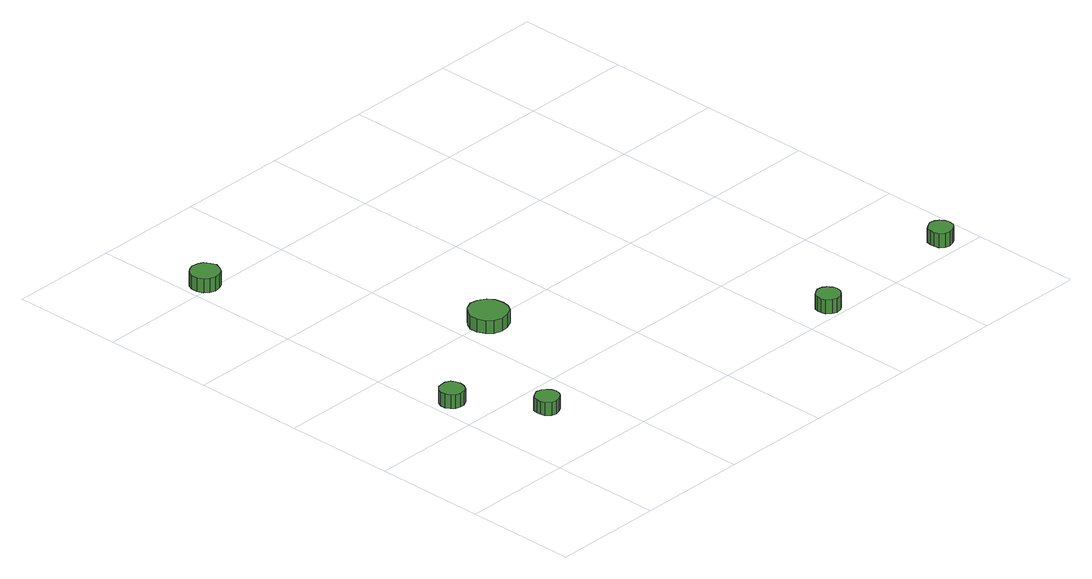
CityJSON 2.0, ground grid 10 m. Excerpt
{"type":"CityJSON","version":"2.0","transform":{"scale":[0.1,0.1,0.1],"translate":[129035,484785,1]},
"CityObjects":{
"tree1":{"type":"SolitaryVegetationObject","attributes":{"function":"something"},"geometry":[{"type":"MultiSurface","lod":"1","boundaries":[[[0,1,2,3,4,5,6,7,8,9,10,11,12,13,14]],[[15,16,17,18,19,20,21,22,23,24,25,26,27,28,29]],[[0,29,28,1]],[[1,28,27,2]],[[2,27,26,3]],[[3,26,25,4]],[[4,25,24,5]],[[5,24,23,6]],[[6,23,22,7]],[[7,22,21,8]],[[8,21,20,9]],[[9,20,19,10]],[[10,19,18,11]],[[11,18,17,12]],[[12,17,16,13]],[[13,16,15,14]],[[14,15,29,0]]]}]},
"tree2":{"type":"SolitaryVegetationObject","attributes":{"function":"something"},"geometry":[{"type":"MultiSurface","lod":"1","boundaries":[[[30,31,32,33,34,35,36,37,38,39,40,41,42,43,44]],[[45,46,47,48,49,50,51,52,53,54,55,56,57,58,59]],[[30,59,58,31]],[[31,58,57,32]],[[32,57,56,33]],[[33,56,55,34]],[[34,55,54,35]],[[35,54,53,36]],[[36,53,52,37]],[[37,52,51,38]],[[38,51,50,39]],[[39,50,49,40]],[[40,49,48,41]],[[41,48,47,42]],[[42,47,46,43]],[[43,46,45,44]],[[44,45,59,30]]]}]},
"tree3":{"type":"SolitaryVegetationObject","attributes":{"function":"something"},"geometry":[{"type":"MultiSurface","lod":"1","boundaries":[[[60,61,62,63,64,65,66,67,68,69,70,71,72,73,74]],[[75,76,77,78,79,80,81,82,83,84,85,86,87,88,89]],[[60,89,88,61]],[[61,88,87,62]],[[62,87,86,63]],[[63,86,85,64]],[[64,85,84,65]],[[65,84,83,66]],[[66,83,82,67]],[[67,82,81,68]],[[68,81,80,69]],[[69,80,79,70]],[[70,79,78,71]],[[71,78,77,72]],[[72,77,76,73]],[[73,76,75,74]],[[74,75,89,60]]]}]},
"tree4":{"type":"SolitaryVegetationObject","attributes":{"function":"something"},"geometry":[{"type":"MultiSurface","lod":"1","boundaries":[[[90,91,92,93,94,95,96,97,98,99,100,101,102,103,104]],[[105,106,107,108,109,110,111,112,113,114,115,116,117,118,119]],[[90,119,118,91]],[[91,118,117,92]],[[92,117,116,93]],[[93,116,115,94]],[[94,115,114,95]],[[95,114,113,96]],[[96,113,112,97]],[[97,112,111,98]],[[98,111,110,99]],[[99,110,109,100]],[[100,109,108,101]],[[101,108,107,102]],[[102,107,106,103]],[[103,106,105,104]],[[104,105,119,90]]]}]},
"tree5":{"type":"SolitaryVegetationObject","attributes":{"function":"something"},"geometry":[{"type":"MultiSurface","lod":"1","boundaries":[[[120,121,122,123,124,125,126,127,128,129,130,131,132,133,134]],[[135,136,137,138,139,140,141,142,143,144,145,146,147,148,149]],[[120,149,148,121]],[[121,148,147,122]],[[122,147,146,123]],[[123,146,145,124]],[[124,145,144,125]],[[125,144,143,126]],[[126,143,142,127]],[[127,142,141,128]],[[128,141,140,129]],[[129,140,139,130]],[[130,139,138,131]],[[131,138,137,132]],[[132,137,136,133]],[[133,136,135,134]],[[134,135,149,120]]]}]},
"tree6":{"type":"SolitaryVegetationObject","attributes":{"function":"something"},"geometry":[{"type":"MultiSurface","lod":"1","boundaries":[[[150,151,152,153,154,155,156,157,158,159,160,161,162,163,164]],[[165,166,167,168,169,170,171,172,173,174,175,176,177,178,179]],[[150,179,178,151]],[[151,178,177,152]],[[152,177,176,153]],[[153,176,175,154]],[[154,175,174,155]],[[155,174,173,156]],[[156,173,172,157]],[[157,172,171,158]],[[158,171,170,159]],[[159,170,169,160]],[[160,169,168,161]],[[161,168,167,162]],[[162,167,166,163]],[[163,166,165,164]],[[164,165,179,150]]]}]}
},
"vertices":[
[26,133,19],[25,137,19],[23,141,19],[19,143,19],[14,143,19],[10,142,19],[7,139,19],[5,135,19],[5,130,19],[7,126,19],[10,123,19],[14,122,19],[19,122,19],[23,124,19],[25,128,19],[25,128,6],[23,124,6],[19,122,6],[14,122,6],[10,123,6],[7,126,6],[5,130,6],[5,135,6],[7,139,6],[10,142,6],[14,143,6],[19,143,6],[23,141,6],[25,137,6],[26,133,6],
[71,69,18],[70,73,18],[67,77,18],[64,79,18],[59,80,18],[55,78,18],[51,75,18],[50,71,18],[50,67,18],[51,63,18],[55,59,18],[59,58,18],[64,59,18],[67,61,18],[70,64,18],[70,64,6],[67,61,6],[64,59,6],[59,58,6],[55,59,6],[51,63,6],[50,67,6],[50,71,6],[51,75,6],[55,78,6],[59,80,6],[64,79,6],[67,77,6],[70,73,6],[71,69,6],
[27,403,21],[25,408,21],[22,413,21],[18,415,21],[12,416,21],[7,414,21],[3,411,21],[1,406,21],[1,400,21],[3,395,21],[7,392,21],[12,390,21],[18,391,21],[22,393,21],[25,398,21],[25,398,8],[22,393,8],[18,391,8],[12,390,8],[7,392,8],[3,395,8],[1,400,8],[1,406,8],[3,411,8],[7,414,8],[12,416,8],[18,415,8],[22,413,8],[25,408,8],[27,403,8],
[142,194,20],[141,201,20],[137,207,20],[130,211,20],[123,212,20],[116,209,20],[111,204,20],[108,198,20],[108,191,20],[111,184,20],[116,179,20],[123,177,20],[130,178,20],[137,181,20],[141,187,20],[141,187,8],[137,181,8],[130,178,8],[123,177,8],[116,179,8],[111,184,8],[108,191,8],[108,198,8],[111,204,8],[116,209,8],[123,212,8],[130,211,8],[137,207,8],[141,201,8],[142,194,8],
[346,14,17],[345,18,17],[342,22,17],[339,24,17],[334,25,17],[330,23,17],[326,20,17],[325,16,17],[325,12,17],[326,8,17],[330,5,17],[334,3,17],[339,4,17],[342,6,17],[345,10,17],[345,10,4],[342,6,4],[339,4,4],[334,3,4],[330,5,4],[326,8,4],[325,12,4],[325,16,4],[326,20,4],[330,23,4],[334,25,4],[339,24,4],[342,22,4],[345,18,4],[346,14,4],
[485,19,17],[484,23,17],[481,27,17],[478,29,17],[473,30,17],[469,28,17],[465,25,17],[464,21,17],[464,17,17],[465,12,17],[469,9,17],[473,8,17],[478,9,17],[481,11,17],[484,14,17],[484,14,4],[481,11,4],[478,9,4],[473,8,4],[469,9,4],[465,12,4],[464,17,4],[464,21,4],[465,25,4],[469,28,4],[473,30,4],[478,29,4],[481,27,4],[484,23,4],[485,19,4]
]}
